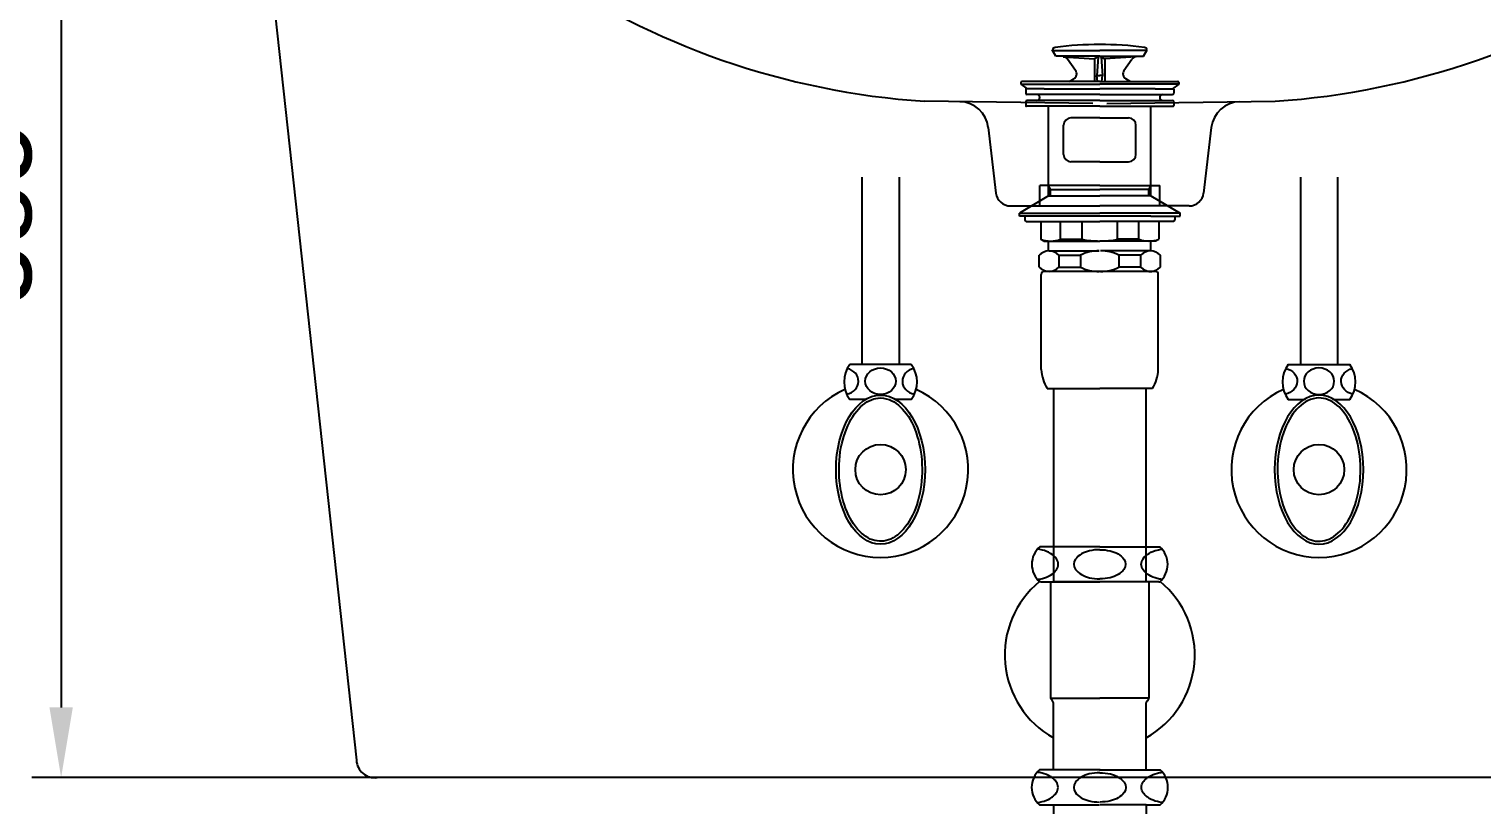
# Model space of a CAD drawing. Header units: millimetres. Extents: x 14558 to 16983, y -260 to 3171.
# Drawn here: x 14976.8 to 15473.9, y 995.3 to 1260.6 of the extents above; entities that cross this region are included whole.
import ezdxf
from ezdxf.lldxf.tags import DXFTag

# ---------------------------------------------------------------- set-up
doc = ezdxf.new("R2010")
doc.units = ezdxf.units.MM
doc.header["$LTSCALE"] = 0.2
for name, color, linetype in [('2', 2, 'HIDDEN'), ('3', 3, 'Continuous'), ('4', 4, 'Continuous'), ('6', 6, 'Continuous'), ('7', 7, 'Continuous')]:
    doc.layers.add(name, color=color, linetype=linetype)
doc.styles.add('h', font='', dxfattribs={"height": 28})
doc.styles.get('h').set_extended_font_data('Haansoft Batang')
tags = doc.linetypes.add('HIDDEN', pattern=[9.525, 6.35, -3.175]).pattern_tags.tags
tags[6:7] = [DXFTag(74, 4), DXFTag(75, 0), DXFTag(340, '0'), DXFTag(46, 1.0), DXFTag(50, 0.0), DXFTag(44, 0.0), DXFTag(45, 0.0)]
tags[4:5] = [DXFTag(74, 4), DXFTag(75, 0), DXFTag(340, '0'), DXFTag(46, 1.0), DXFTag(50, 0.0), DXFTag(44, 0.0), DXFTag(45, 0.0)]
doc.dimstyles.new('AM_ISO$0', dxfattribs={"dimtxt": 28, "dimasz": 24, "dimexe": 10, "dimexo": 0, "dimgap": 10, "dimtad": 1, "dimdec": 0, "dimdsep": 46, "dimtxsty": 'h', "dimcen": -5, "dimclrd": 256, "dimclre": 256, "dimclrt": 256, "dimadec": 0, "dimazin": 2, "dimtp": 0.1, "dimtm": 0.1, "dimtfac": 0.71, "dimtdec": 0, "dimtmove": 0, "dimatfit": 3, "dimfxl": 0, "dimlwd": -1, "dimlwe": -1, "dimarcsym": 0})

# ---------------------------------------------------------------- blocks, each defined once
blk = doc.blocks.new('*D17')
at = {"linetype": 'ByBlock'}
for p, q in [((15343.12, 1389.65), (14977.79, 1389.65)), ((14987.79, 1365.65), (14987.79, 1028.65)), ((15343.12, 1004.65), (14977.79, 1004.65))]:
    blk.add_line(p, q, dxfattribs=at)
for points in [[(14983.79, 1365.65), (14991.79, 1365.65), (14987.79, 1389.65)], [(14983.79, 1028.65), (14991.79, 1028.65), (14987.79, 1004.65)]]:
    blk.add_solid(points)
at = {"layer": 'Defpoints', "color": 0}
for p in [(15343.12, 1389.65, 0), (14987.79, 1004.65), (15343.12, 1004.65, -0.51)]:
    blk.add_point(p, dxfattribs=at)
at = {"insert": (14963.79, 1197.15), "char_height": 28, "attachment_point": 5, "rotation": 90, "style": 'h'}
blk.add_mtext('385', dxfattribs=at)

msp = doc.modelspace()

# ---------------------------------------------------------------- linework, layer by layer
for p, q in [((15048.12, 1384.05, -0.01), (15088.82, 1010.56, -0.16)), ((15590.34, 1004.65, -0.51), (15095.91, 1004.65, -0.51))]:
    msp.add_line(p, q)
msp.add_lwpolyline([(15326.85, 1031.03), (15326.32, 1031.79)])
at = {"extrusion": (-2.03466e-18, -0.002181, 0.999998)}
msp.add_arc((15095.08, 1010.86, -2.03), 6.27, 182.8116, 277.5906, dxfattribs=at)
at = {"layer": '2', "color": 0}
for p, q in [((15340.73, 1235.16), (15283.12, 1235.94)), ((15345.52, 1235.16), (15403.13, 1235.94)), ((15304.99, 1226.94), (15307.61, 1204.56)), ((15381.26, 1226.94), (15378.64, 1204.56)), ((15343.12, 1207.14), (15322.62, 1207.14)), ((15322.62, 1200.14), (15322.62, 1207.14)), ((15343.12, 1207.14), (15363.62, 1207.14)), ((15363.62, 1200.14), (15363.62, 1207.14)), ((15312.57, 1200.14), (15322.62, 1200.14)), ((15322.62, 1200.14), (15343.12, 1200.14)), ((15363.62, 1200.14), (15343.12, 1200.14)), ((15373.68, 1200.14), (15363.62, 1200.14))]:
    msp.add_line(p, q, dxfattribs=at)
for centre, radius, start, end in [((15300.69, 1499.08), 263.73, 205.112, 266.1796), ((15385.56, 1499.08), 263.73, 273.8204, 334.888), ((15295.06, 1225.78), 10, 6.6755, 89.2256), ((15391.19, 1225.78), 10, 90.7744, 173.3245), ((15312.57, 1205.14), 5, 186.6755, 270), ((15373.68, 1205.14), 5, 270, 353.3245)]:
    msp.add_arc(centre, radius, start, end, dxfattribs=at)
at = {"layer": '3', "color": 0}
for p, q in [((15328.12, 1251.34), (15326.89, 1253.47)), ((15327.01, 1253.27), (15343.12, 1253.27)), ((15359.24, 1253.27), (15343.12, 1253.27)), ((15358.12, 1251.34), (15359.36, 1253.47)), ((15343.12, 1251.34), (15328.12, 1251.34)), ((15330.64, 1251.16), (15341.37, 1250.45)), ((15334.85, 1246.46), (15332.13, 1250.31)), ((15343.12, 1251.34), (15341.37, 1250.45)), ((15341.37, 1250.45), (15341.37, 1242.74)), ((15342.61, 1251.08), (15342.17, 1244.67)), ((15343.12, 1251.34), (15358.12, 1251.34)), ((15343.12, 1251.34), (15344.87, 1250.45)), ((15343.64, 1251.08), (15344.07, 1244.67)), ((15355.61, 1251.16), (15344.87, 1250.45)), ((15344.87, 1250.45), (15344.87, 1242.74)), ((15351.4, 1246.46), (15354.12, 1250.31)), ((15325.82, 1242.74), (15316.52, 1242.74)), ((15343.12, 1242.74), (15325.82, 1242.74)), ((15332.77, 1242.74), (15334.22, 1243.58)), ((15342.38, 1242.74), (15342.17, 1244.69)), ((15342.17, 1244.69), (15343.12, 1244.69)), ((15344.07, 1244.69), (15343.12, 1244.69)), ((15343.12, 1242.74), (15360.42, 1242.74)), ((15343.87, 1242.74), (15344.07, 1244.69)), ((15353.48, 1242.74), (15352.03, 1243.58)), ((15360.42, 1242.74), (15369.72, 1242.74)), ((15316.12, 1242.34), (15316.12, 1241.74)), ((15316.12, 1241.74), (15343.12, 1241.74)), ((15316.12, 1241.74), (15318.27, 1240.24)), ((15317.82, 1240.04), (15317.82, 1238.74)), ((15324.12, 1240.24), (15318.02, 1240.24)), ((15343.12, 1238.24), (15318.32, 1238.24)), ((15324.12, 1240.24), (15343.12, 1240.24)), ((15370.12, 1241.74), (15343.12, 1241.74)), ((15362.12, 1240.24), (15343.12, 1240.24)), ((15343.12, 1238.24), (15367.93, 1238.24)), ((15362.12, 1240.24), (15368.23, 1240.24)), ((15370.12, 1241.74), (15367.98, 1240.24)), ((15368.43, 1240.04), (15368.43, 1238.74)), ((15370.12, 1242.34), (15370.12, 1241.74)), ((15317.82, 1235.74), (15317.82, 1234.44)), ((15343.12, 1234.24), (15318.02, 1234.24)), ((15343.12, 1236.24), (15318.32, 1236.24)), ((15325.62, 1203.64), (15325.62, 1234.24)), ((15343.12, 1236.24), (15367.93, 1236.24)), ((15343.12, 1234.24), (15368.23, 1234.24)), ((15360.62, 1203.64), (15360.62, 1234.24)), ((15368.43, 1235.74), (15368.43, 1234.44)), ((15330.75, 1217.74), (15330.75, 1227.74)), ((15343.12, 1230.24), (15333.25, 1230.24)), ((15343.12, 1230.24), (15353, 1230.24)), ((15355.5, 1217.74), (15355.5, 1227.74)), ((15343.12, 1215.24), (15333.25, 1215.24)), ((15343.12, 1215.24), (15353, 1215.24)), ((15325.62, 1203.64), (15315.62, 1197.64)), ((15326.32, 1205.74), (15325.62, 1206.95)), ((15325.62, 1205.74), (15343.12, 1205.74)), ((15325.62, 1203.64), (15343.12, 1203.64)), ((15326.32, 1203.64), (15326.32, 1205.74)), ((15360.62, 1205.74), (15343.12, 1205.74)), ((15360.62, 1203.64), (15343.12, 1203.64)), ((15359.92, 1205.74), (15360.62, 1206.95)), ((15359.92, 1203.64), (15359.92, 1205.74)), ((15360.62, 1203.64), (15370.62, 1197.64)), ((15315.62, 1197.64), (15343.12, 1197.64)), ((15315.62, 1196.64), (15315.62, 1197.64)), ((15325.62, 1196.64), (15315.62, 1196.64)), ((15317.43, 1196.64), (15317.43, 1195.34)), ((15317.93, 1194.84), (15322.93, 1194.84)), ((15322.93, 1194.84), (15343.12, 1194.84)), ((15322.93, 1194.84), (15322.93, 1188.72)), ((15360.62, 1196.64), (15325.62, 1196.64)), ((15329.71, 1188.72), (15329.71, 1194.84)), ((15337.11, 1188.72), (15337.11, 1194.84)), ((15370.62, 1197.64), (15343.12, 1197.64)), ((15363.32, 1194.84), (15343.12, 1194.84)), ((15349.14, 1188.72), (15349.14, 1194.84)), ((15356.54, 1188.72), (15356.54, 1194.84)), ((15360.62, 1196.64), (15370.62, 1196.64)), ((15363.32, 1194.84), (15363.32, 1188.72)), ((15368.32, 1194.84), (15363.32, 1194.84)), ((15368.82, 1196.64), (15368.82, 1195.34)), ((15370.62, 1196.64), (15370.62, 1197.64)), ((15323.93, 1188.14), (15322.93, 1188.72)), ((15323.93, 1188.14), (15325.33, 1188.14)), ((15325.33, 1188.14), (15343.12, 1188.14)), ((15325.62, 1184.73), (15325.62, 1188.14)), ((15329.71, 1188.72), (15337.11, 1188.72)), ((15360.92, 1188.14), (15343.12, 1188.14)), ((15356.54, 1188.72), (15349.14, 1188.72)), ((15360.62, 1184.73), (15360.62, 1188.14)), ((15362.32, 1188.14), (15360.92, 1188.14)), ((15362.32, 1188.14), (15363.32, 1188.72)), ((15322.38, 1179.18), (15322.38, 1183.3)), ((15325.77, 1184.74), (15342.88, 1184.74)), ((15329.16, 1183.3), (15336.56, 1183.3)), ((15329.16, 1183.3), (15329.16, 1179.18)), ((15336.56, 1183.3), (15336.56, 1179.18)), ((15360.48, 1184.74), (15343.37, 1184.74)), ((15349.69, 1183.3), (15349.69, 1179.18)), ((15357.09, 1183.3), (15349.69, 1183.3)), ((15357.09, 1183.3), (15357.09, 1179.18)), ((15363.87, 1179.18), (15363.87, 1183.3)), ((15329.16, 1179.18), (15336.56, 1179.18)), ((15357.09, 1179.18), (15349.69, 1179.18)), ((15323.12, 1144.14), (15323.12, 1176.74)), ((15343.12, 1177.74), (15324.12, 1177.74)), ((15360.48, 1177.74), (15343.12, 1177.74)), ((15359.92, 1177.74), (15360.48, 1177.74)), ((15360.48, 1177.74), (15360.88, 1177.74)), ((15362.12, 1177.74), (15360.62, 1177.74)), ((15363.12, 1144.14), (15363.12, 1176.74)), ((15363.12, 1171.38), (15363.12, 1176.74)), ((15325.12, 1137.74), (15343.12, 1137.74)), ((15327.25, 1137.74), (15327.25, 1071.74)), ((15361.12, 1137.74), (15343.12, 1137.74)), ((15359, 1071.74), (15359, 1137.74)), ((15327.25, 1071.74), (15359, 1071.74))]:
    msp.add_line(p, q, dxfattribs=at)
for centre, radius, start, end in [((15327.97, 1253.27), 1.1, 97.3204, 169.4262), ((15343.12, 1135.34), 120, 90, 97.3204), ((15343.12, 1135.34), 120, 82.6796, 90), ((15358.27, 1253.27), 1.1, 10.5738, 82.6796), ((15330.5, 1249.16), 2, 35.2023, 86.2618), ((15355.75, 1249.16), 2, 93.7382, 144.7977), ((15316.52, 1242.34), 0.4, 90, 180), ((15333.22, 1245.31), 2, 300, 35.2023), ((15353.03, 1245.31), 2, 144.7977, 240), ((15369.72, 1242.34), 0.4, 0, 90), ((15318.02, 1240.04), 0.2, 90, 180), ((15318.32, 1238.74), 0.5, 180, 270), ((15321.62, 1237.24), 1, 270, 90), ((15364.62, 1237.24), 1, 90, 270), ((15367.93, 1238.74), 0.5, 270, 0), ((15368.23, 1240.04), 0.2, 0, 90), ((15318.32, 1235.74), 0.5, 90, 180), ((15318.02, 1234.44), 0.2, 180, 270), ((15367.93, 1235.74), 0.5, 0, 90), ((15368.23, 1234.44), 0.2, 270, 0), ((15333.25, 1227.74), 2.5, 90, 180), ((15353, 1227.74), 2.5, 0, 90), ((15333.25, 1217.74), 2.5, 180, 270), ((15353, 1217.74), 2.5, 270, 0), ((15317.93, 1195.34), 0.5, 180, 270), ((15368.32, 1195.34), 0.5, 270, 0), ((15326.32, 1198.32), 10.18, 250.5679, 289.4321), ((15342.93, 1217.6), 29.46, 258.5956, 270.3737), ((15343.32, 1217.6), 29.46, 269.6263, 281.4044), ((15359.93, 1198.32), 10.18, 250.5679, 289.4321), ((15325.77, 1180.03), 4.7, 43.9409, 136.0591), ((15342.66, 1171.13), 13.61, 89.0643, 116.6472), ((15343.59, 1171.13), 13.61, 63.3528, 90.9357), ((15360.48, 1180.03), 4.7, 43.9409, 136.0591), ((15325.77, 1182.45), 4.7, 223.9409, 316.0591), ((15342.66, 1191.34), 13.61, 243.3528, 270.9357), ((15343.59, 1191.34), 13.61, 269.0643, 296.6472), ((15360.48, 1182.45), 4.7, 223.9409, 316.0591), ((15324.12, 1176.74), 1, 90, 180), ((15362.12, 1176.74), 1, 0, 90), ((15336.11, 1144.69), 13, 182.42, 212.3), ((15350.14, 1144.69), 13, 327.7, 357.58)]:
    msp.add_arc(centre, radius, start, end, dxfattribs=at)
at = {"layer": '4', "color": 0}
for p, q in [((15326.87, 1083.57), (15322.58, 1083.57)), ((15343.12, 1083.57), (15326.87, 1083.57)), ((15343.12, 1083.57), (15359.37, 1083.57)), ((15359.37, 1083.57), (15363.67, 1083.57)), ((15322.97, 1071.57), (15322.58, 1071.57)), ((15322.97, 1071.57), (15343.12, 1071.57)), ((15326.32, 1071.57), (15326.32, 1031.79)), ((15363.27, 1071.57), (15343.12, 1071.57)), ((15359.92, 1071.57), (15359.92, 1031.79)), ((15363.27, 1071.57), (15363.67, 1071.57)), ((15326.32, 1031.79), (15343.12, 1031.79)), ((15327.25, 1007.27), (15327.25, 1030.15)), ((15359.92, 1031.79), (15343.12, 1031.79)), ((15359, 1007.27), (15359, 1030.15)), ((15327.25, 1007.27), (15322.5, 1007.27)), ((15343.05, 1007.27), (15327.25, 1007.27)), ((15343.05, 1007.27), (15343.12, 1007.27)), ((15343.2, 1007.27), (15343.12, 1007.27)), ((15343.2, 1007.27), (15359, 1007.27)), ((15359, 1007.27), (15363.74, 1007.27)), ((15322.5, 995.27), (15327.25, 995.27)), ((15327.25, 995.27), (15343.05, 995.27)), ((15327.25, 995.27), (15327.25, 954.19)), ((15359, 995.27), (15343.2, 995.27)), ((15359, 995.27), (15359, 954.19)), ((15359, 995.27), (15363.74, 995.27))]:
    msp.add_line(p, q, dxfattribs=at)
for points in [[(15328.93, 1077.57, 0.155217), (15328.34, 1079.43, 0.106747), (15326.28, 1081.32, 0.073043), (15323.51, 1082.44, 0.028511), (15321.78, 1082.75, 0.059523)], [(15334.84, 1079.31, 0.32729), (15334.84, 1075.83, 0.106373), (15336.87, 1074.04, 0.071219), (15339.57, 1072.98, 0.057537), (15343.12, 1072.57, 0.057537)], [(15343.12, 1082.57, 0.057537), (15339.57, 1082.16, 0.071219), (15336.87, 1081.11, 0.106373), (15334.84, 1079.31, 0.159483)], [(15343.12, 1082.57, -0.057537), (15346.68, 1082.16, -0.071219), (15349.38, 1081.11, -0.106373), (15351.4, 1079.31, -0.159483)], [(15351.4, 1079.31, -0.32729), (15351.4, 1075.83, -0.106373), (15349.38, 1074.04, -0.071219), (15346.68, 1072.98, -0.057537), (15343.12, 1072.57, -0.057537)], [(15357.32, 1077.57, -0.155217), (15357.91, 1079.43, -0.106747), (15359.97, 1081.32, -0.073043), (15362.74, 1082.44, -0.028511), (15364.47, 1082.75, -0.059523)], [(15321.78, 1072.39, 0.028511), (15323.51, 1072.71, 0.073043), (15326.28, 1073.83, 0.106747), (15328.34, 1075.72, 0.155217), (15328.93, 1077.57, 0.155217)], [(15364.47, 1072.39, -0.028511), (15362.74, 1072.71, -0.073043), (15359.97, 1073.83, -0.106747), (15357.91, 1075.72, -0.155217), (15357.32, 1077.57, -0.155217)], [(15327.25, 1004.26, 0.049056), (15326.2, 1005.02, 0.073043), (15323.43, 1006.14, 0.028511), (15321.7, 1006.45)], [(15328.85, 1001.27, 0.155217), (15328.26, 1003.13, 0.054411), (15327.31, 1004.21, 0.054411)], [(15343.12, 1006.27, 0.05879), (15339.49, 1005.86, 0.071219), (15336.79, 1004.81, 0.106373), (15334.77, 1003.01, 0.159483)], [(15343.12, 1006.27, -0.05879), (15346.76, 1005.86, -0.071219), (15349.46, 1004.81, -0.106373), (15351.48, 1003.01, -0.159483)], [(15357.4, 1001.27, -0.155217), (15357.99, 1003.13, -0.05495), (15358.95, 1004.22, -0.05495)], [(15359, 1004.26, -0.049056), (15360.05, 1005.02, -0.073043), (15362.82, 1006.14, -0.028511), (15364.55, 1006.45)], [(15327.31, 998.34, 0.054321), (15328.26, 999.42, 0.155217), (15328.85, 1001.27)], [(15334.77, 1003.01, 0.32729), (15334.77, 999.53, 0.106373), (15336.79, 997.74, 0.071219), (15339.49, 996.68, 0.057537), (15343.05, 996.27, 0.057537)], [(15351.48, 1003.01, -0.32729), (15351.48, 999.53, -0.106373), (15349.46, 997.74, -0.071219), (15346.76, 996.68, -0.057537), (15343.2, 996.27, -0.057537)], [(15358.94, 998.34, -0.054539), (15357.99, 999.42, -0.155217), (15357.4, 1001.27)], [(15321.7, 996.09, 0.028511), (15323.43, 996.41, 0.073043), (15326.2, 997.53, 0.049056), (15327.25, 998.29, 0.049056)], [(15364.55, 996.09, -0.028511), (15362.82, 996.41, -0.073043), (15360.05, 997.53, -0.049056), (15359, 998.29, -0.049056)]]:
    msp.add_lwpolyline(points, format="xyb", dxfattribs=at)
for centre, radius, start, end in [((15327.87, 1077.57), 8, 131.4096, 228.5904), ((15358.37, 1077.57), 8, 311.4096, 48.5904), ((15343.12, 1046.57), 32.5, 129.4471, 240.7605), ((15343.12, 1046.57), 32.5, 299.2395, 50.5529), ((15325.74, 1030), 1.51, 5.7723, 42.817), ((15359.92, 1030.15), 0.925, 121.2974, 180), ((15358.92, 1031.79), 1, 301.2974, 0), ((15327.8, 1001.27), 8, 131.4096, 228.5904), ((15358.45, 1001.27), 8, 311.4096, 48.5904)]:
    msp.add_arc(centre, radius, start, end, dxfattribs=at)
at = {"layer": '6', "color": 0}
for p, q in [((15261.77, 1209.95, 0), (15261.77, 1145.95, 0)), ((15274.47, 1209.95, 0), (15274.47, 1145.95, 0)), ((15411.77, 1209.95, 0), (15411.77, 1145.95, 0)), ((15424.47, 1209.95, 0), (15424.47, 1145.95, 0)), ((15274.47, 1145.95, 0), (15257.62, 1145.95, 0)), ((15278.62, 1145.95, 0), (15274.47, 1145.95, 0)), ((15407.62, 1145.95, 0), (15411.77, 1145.95, 0)), ((15411.77, 1145.95, 0), (15428.62, 1145.95, 0)), ((15262.98, 1133.95, 0), (15257.62, 1133.95, 0)), ((15278.62, 1133.95, 0), (15273.26, 1133.95, 0)), ((15407.62, 1133.95, 0), (15412.98, 1133.95, 0)), ((15423.26, 1133.95, 0), (15428.62, 1133.95, 0))]:
    msp.add_line(p, q, dxfattribs=at)
for centre in [(15268.12, 1109.95, 0), (15418.12, 1109.95, 0)]:
    msp.add_circle(centre, 8.62, dxfattribs=at)
for centre, radius, start, end in [((15265.62, 1139.95, 0), 10, 143.1301, 216.8699), ((15270.62, 1139.95, 0), 10, 323.1301, 36.8699), ((15415.62, 1139.95, 0), 10, 143.1301, 216.8699), ((15420.62, 1139.95, 0), 10, 323.1301, 36.8699), ((15268.12, 1109.95, 0), 30, 113.9173, 66.0827), ((15418.12, 1109.95, 0), 30, 113.9173, 66.0827)]:
    msp.add_arc(centre, radius, start, end, dxfattribs=at)
for centre, major_axis, start_param, end_param in [((15255.35, 1140.18, 0), (-5.23, 0), 1.800504, 4.443058), ((15280.81, 1140.18, 0), (5.23, 0), 1.824119, 4.49897)]:
    msp.add_ellipse(centre, major_axis=major_axis, ratio=0.866391, start_param=start_param, end_param=end_param, dxfattribs=at)
for centre, major_axis, ratio in [((15268.12, 1140.18, 0), (5.23, 0), 0.866391), ((15268.12, 1109.95, 0), (0, 25.5), 0.596529)]:
    msp.add_ellipse(centre, major_axis=major_axis, ratio=ratio, dxfattribs=at)
at = {"layer": '6', "color": 0, "extrusion": (0, 0, -1)}
for centre, major_axis, start_param, end_param in [((15405.44, 1140.18, 0), (-5.23, 0), 1.824119, 4.49897), ((15430.9, 1140.18, 0), (5.23, 0), 1.800504, 4.443058)]:
    msp.add_ellipse(centre, major_axis=major_axis, ratio=0.866391, start_param=start_param, end_param=end_param, dxfattribs=at)
for centre, major_axis, ratio in [((15418.12, 1140.18, 0), (-5.23, 0), 0.866391), ((15418.12, 1109.95, 0), (0, 25.5), 0.596529)]:
    msp.add_ellipse(centre, major_axis=major_axis, ratio=ratio, dxfattribs=at)
at = {"layer": '6', "color": 0}
for points in [[(15268.12, 1134.45, 0), (15266.04, 1134.45, 0), (15263.94, 1133.64, 0), (15260.05, 1130.4, 0), (15258.28, 1127.96, 0), (15255.55, 1121.93, 0), (15254.6, 1118.35, 0), (15253.75, 1110.84, 0), (15253.85, 1106.91, 0), (15255.08, 1099.55, 0), (15256.21, 1096.13, 0), (15259.22, 1090.54, 0), (15261.1, 1088.38, 0), (15265.11, 1085.74, 0), (15267.21, 1085.24, 0), (15271.37, 1085.84, 0), (15273.45, 1086.96, 0), (15277.2, 1090.79, 0), (15278.85, 1093.5, 0), (15281.26, 1099.92, 0), (15282.03, 1103.63, 0), (15282.49, 1111.24, 0), (15282.19, 1115.14, 0), (15280.58, 1122.28, 0), (15279.29, 1125.52, 0), (15276.01, 1130.63, 0), (15274.05, 1132.49, 0), (15270.73, 1134.14, 0), (15269.43, 1134.45, 0), (15268.12, 1134.45, 0)], [(15418.12, 1134.45, 0), (15420.2, 1134.45, 0), (15422.3, 1133.64, 0), (15426.2, 1130.4, 0), (15427.97, 1127.96, 0), (15430.7, 1121.93, 0), (15431.65, 1118.35, 0), (15432.5, 1110.84, 0), (15432.4, 1106.91, 0), (15431.17, 1099.55, 0), (15430.04, 1096.13, 0), (15427.02, 1090.54, 0), (15425.15, 1088.38, 0), (15421.14, 1085.74, 0), (15419.04, 1085.24, 0), (15414.88, 1085.84, 0), (15412.8, 1086.96, 0), (15409.05, 1090.79, 0), (15407.4, 1093.5, 0), (15404.98, 1099.92, 0), (15404.22, 1103.63, 0), (15403.76, 1111.24, 0), (15404.06, 1115.14, 0), (15405.66, 1122.28, 0), (15406.96, 1125.52, 0), (15410.23, 1130.63, 0), (15412.2, 1132.49, 0), (15415.52, 1134.14, 0), (15416.82, 1134.45, 0), (15418.12, 1134.45, 0)]]:
    msp.add_open_spline(points, degree=3, knots=[0, 0, 0, 0, 0.46111, 0.46111, 0.922219, 0.922219, 1.383329, 1.383329, 1.844439, 1.844439, 2.305549, 2.305549, 2.766658, 2.766658, 3.227768, 3.227768, 3.688878, 3.688878, 4.149988, 4.149988, 4.611097, 4.611097, 5.072207, 5.072207, 5.533317, 5.533317, 5.994427, 5.994427, 6.283185, 6.283185, 6.283185, 6.283185], dxfattribs=at)
at = {"layer": '7', "color": 0, "extrusion": (0, 1, 0)}
for p, q in [((15343.12, 1232.98, -14.18), (15343.12, 1232.98, 445.82)), ((15343.12, 1232.98, 445.82), (15343.12, 1232.98, -14.18)), ((15343.12, 1232.98, -14.18), (15343.12, 1232.98, 445.82)), ((15343.12, 1232.98, 445.82), (15343.12, 1232.98, -14.18)), ((15343.12, 1232.98, 20), (15343.12, 1232.98, 0)), ((15343.12, 1232.98, 20), (15343.12, 1232.98, 0)), ((15343.12, 1232.98, 20), (15343.12, 1232.98, 0)), ((15343.12, 1232.98, 20), (15343.12, 1232.98, 0)), ((15343.12, 1232.98, -14.18), (15343.12, 1232.98, -14.18)), ((15343.12, 1232.98, -14.18), (15343.12, 1232.98, -14.18)), ((15343.12, 1232.98, -14.18), (15343.12, 1232.98, -14.18)), ((15343.12, 1232.98, -14.18), (15343.12, 1232.98, -14.18)), ((15343.12, 1232.98, 0), (15343.12, 1232.98, -14.18)), ((15343.12, 1232.98, 0), (15343.12, 1232.98, -14.18)), ((15343.12, 1232.98, 0), (15343.12, 1232.98, -14.18)), ((15343.12, 1232.98, 0), (15343.12, 1232.98, -14.18)), ((15343.12, 1232.98, 445.82), (15343.12, 1232.98, 445.82)), ((15343.12, 1232.98, 445.82), (15343.12, 1232.98, 445.82)), ((15343.12, 1232.98, 445.82), (15343.12, 1232.98, 445.82)), ((15343.12, 1232.98, 445.82), (15343.12, 1232.98, 445.82)), ((15343.12, 1232.98, 410.51), (15343.12, 1232.98, 445.82)), ((15343.12, 1232.98, 410.51), (15343.12, 1232.98, 445.82))]:
    msp.add_line(p, q, dxfattribs=at)
at = {"layer": '7', "color": 0}
for points, knots in [([(15343.12, 1232.98, 381.33), (15343.12, 1232.98, 320.01), (15343.12, 1232.98, 258.69), (15343.12, 1232.98, 138.24), (15343.12, 1232.98, 79.12), (15343.12, 1232.98, 20)], [0, 0, 0, 0, 0.509144, 0.509144, 1, 1, 1, 1]), ([(15343.12, 1232.98, 381.33), (15343.12, 1232.98, 320.01), (15343.12, 1232.98, 258.69), (15343.12, 1232.98, 138.24), (15343.12, 1232.98, 79.12), (15343.12, 1232.98, 20)], [0, 0, 0, 0, 0.509144, 0.509144, 1, 1, 1, 1]), ([(15343.12, 1232.98, 381.33), (15343.12, 1232.98, 320.01), (15343.12, 1232.98, 258.69), (15343.12, 1232.98, 138.24), (15343.12, 1232.98, 79.12), (15343.12, 1232.98, 20)], [0, 0, 0, 0, 0.509144, 0.509144, 1, 1, 1, 1]), ([(15343.12, 1232.98, 381.33), (15343.12, 1232.98, 320.01), (15343.12, 1232.98, 258.69), (15343.12, 1232.98, 138.24), (15343.12, 1232.98, 79.12), (15343.12, 1232.98, 20)], [0, 0, 0, 0, 0.509144, 0.509144, 1, 1, 1, 1]), ([(15343.12, 1232.98, 410.51), (15343.12, 1232.98, 410.51), (15343.12, 1232.98, 410.6), (15343.12, 1232.98, 410.98), (15343.12, 1232.98, 411.25), (15343.12, 1232.98, 411.56)], [0, 0, 0, 0, 0.535587, 0.535587, 1, 1, 1, 1]), ([(15343.12, 1232.98, 410.51), (15343.12, 1232.98, 410.51), (15343.12, 1232.98, 410.6), (15343.12, 1232.98, 410.98), (15343.12, 1232.98, 411.25), (15343.12, 1232.98, 411.56)], [0, 0, 0, 0, 0.535587, 0.535587, 1, 1, 1, 1]), ([(15343.12, 1232.98, 410.51), (15343.12, 1232.98, 410.51), (15343.12, 1232.98, 410.6), (15343.12, 1232.98, 410.98), (15343.12, 1232.98, 411.25), (15343.12, 1232.98, 411.56)], [0, 0, 0, 0, 0.535587, 0.535587, 1, 1, 1, 1]), ([(15343.12, 1232.98, 410.51), (15343.12, 1232.98, 410.51), (15343.12, 1232.98, 410.6), (15343.12, 1232.98, 410.98), (15343.12, 1232.98, 411.25), (15343.12, 1232.98, 411.56)], [0, 0, 0, 0, 0.535587, 0.535587, 1, 1, 1, 1]), ([(15343.12, 1232.98, 381.33), (15343.12, 1232.98, 385.34), (15343.12, 1232.98, 389.33), (15343.12, 1232.98, 396.64), (15343.12, 1232.98, 400.03), (15343.12, 1232.98, 405.62), (15343.12, 1232.98, 407.86), (15343.12, 1232.98, 410.85), (15343.12, 1232.98, 411.61), (15343.12, 1232.98, 411.56)], [0, 0, 0, 0, 0.25, 0.25, 0.5, 0.5, 0.75, 0.75, 1, 1, 1, 1]), ([(15343.12, 1232.98, 381.33), (15343.12, 1232.98, 385.34), (15343.12, 1232.98, 389.33), (15343.12, 1232.98, 396.64), (15343.12, 1232.98, 400.03), (15343.12, 1232.98, 405.62), (15343.12, 1232.98, 407.86), (15343.12, 1232.98, 410.85), (15343.12, 1232.98, 411.61), (15343.12, 1232.98, 411.56)], [0, 0, 0, 0, 0.25, 0.25, 0.5, 0.5, 0.75, 0.75, 1, 1, 1, 1]), ([(15343.12, 1232.98, 381.33), (15343.12, 1232.98, 385.34), (15343.12, 1232.98, 389.33), (15343.12, 1232.98, 396.64), (15343.12, 1232.98, 400.03), (15343.12, 1232.98, 405.62), (15343.12, 1232.98, 407.86), (15343.12, 1232.98, 410.85), (15343.12, 1232.98, 411.61), (15343.12, 1232.98, 411.56)], [0, 0, 0, 0, 0.25, 0.25, 0.5, 0.5, 0.75, 0.75, 1, 1, 1, 1]), ([(15343.12, 1232.98, 381.33), (15343.12, 1232.98, 385.34), (15343.12, 1232.98, 389.33), (15343.12, 1232.98, 396.64), (15343.12, 1232.98, 400.03), (15343.12, 1232.98, 405.62), (15343.12, 1232.98, 407.86), (15343.12, 1232.98, 410.85), (15343.12, 1232.98, 411.61), (15343.12, 1232.98, 411.56)], [0, 0, 0, 0, 0.25, 0.25, 0.5, 0.5, 0.75, 0.75, 1, 1, 1, 1])]:
    msp.add_open_spline(points, degree=3, knots=knots, dxfattribs=at)
for points, degree in [([(15343.12, 1232.98, 0), (15343.12, 1232.98)], 1), ([(15343.12, 1232.98, 0), (15343.12, 1232.98)], 1), ([(15343.12, 1232.98, 0), (15343.12, 1232.98)], 1), ([(15343.12, 1232.98, 0), (15343.12, 1232.98)], 1), ([(15343.12, 1232.98, -14.18), (15343.12, 1232.98, -9.46), (15343.12, 1232.98, -4.73), (15343.12, 1232.98, 0)], 3), ([(15343.12, 1232.98, -14.18), (15343.12, 1232.98, -9.46), (15343.12, 1232.98, -4.73), (15343.12, 1232.98, 0)], 3), ([(15343.12, 1232.98, -14.18), (15343.12, 1232.98, -9.46), (15343.12, 1232.98, -4.73), (15343.12, 1232.98, 0)], 3), ([(15343.12, 1232.98, -14.18), (15343.12, 1232.98, -9.46), (15343.12, 1232.98, -4.73), (15343.12, 1232.98, 0)], 3)]:
    msp.add_open_spline(points, degree=degree, dxfattribs=at)

# ---------------------------------------------------------------- dimensions: what is measured, and where the dimension line sits
dim = msp.add_linear_dim(base=(14987.79, 1004.65, 0), p1=(15343.12, 1389.65), p2=(15343.12, 1004.65, -0.51), angle=90, dimstyle='AM_ISO$0')
dim.commit()
dim.dimension.update_dxf_attribs({"geometry": '*D17', "text_midpoint": (14963.79, 1197.15, 0)})

doc.saveas('drawing.dxf')
